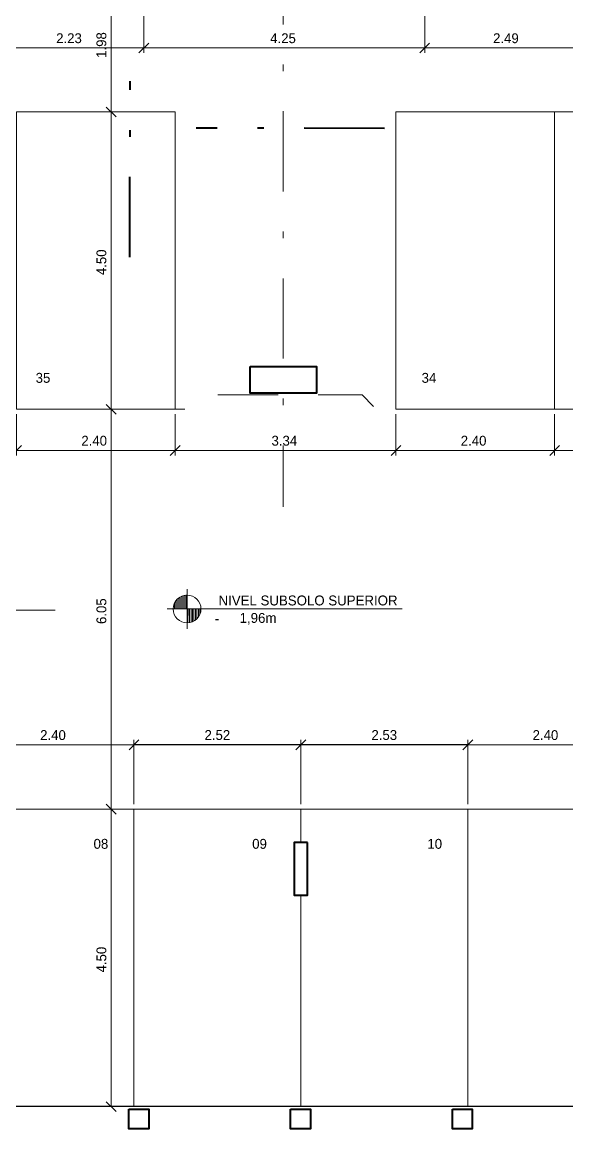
# Model space of a CAD drawing. Header units: metres. Extents: x -4.2 to 85, y -21.1 to 42.
# Drawn here: x 26.55 to 34.79, y 2.02 to 18.77 of the extents above; entities that cross this region are included whole.
import ezdxf
from ezdxf.enums import TextEntityAlignment as Align

# ---------------------------------------------------------------- set-up
doc = ezdxf.new("R2010")
doc.units = ezdxf.units.M
doc.header["$MEASUREMENT"] = 0
doc.linetypes.add('DGN Style 2', pattern=[1.517359, 0.910415, -0.606944])
doc.linetypes.add('DGN Style 4', pattern=[2.429291, 1.213887, -0.606944, 0.001517, -0.606944])
for name, color, linetype, lineweight in [('Level 1', 7, 'Continuous', 0), ('Level 23', 7, 'Continuous', 0), ('Level 24', 7, 'Continuous', 0), ('Level 28', 7, 'Continuous', 0), ('Level 42', 7, 'Continuous', 0), ('Level 7', 7, 'Continuous', 0), ('Level 8', 7, 'Continuous', 0)]:
    doc.layers.add(name, color=color, linetype=linetype, lineweight=lineweight)
doc.styles.add('Style-INTL_ENGINEERING', font='INTL_ENGINEERING.shx')
doc.dimstyles.get("Standard").update_dxf_attribs({"dimtxt": 0.18, "dimasz": 0.18, "dimexe": 0.18, "dimexo": 0.0625, "dimgap": 0.09, "dimtad": 0, "dimtih": 1, "dimtoh": 1, "dimdec": 4, "dimzin": 1, "dimdsep": 46, "dimtxsty": 'Standard', "dimcen": 0, "dimadec": 0, "dimazin": 0, "dimtfac": 1, "dimtdec": 4, "dimtofl": 0, "dimtmove": 0, "dimatfit": 3, "dimfxl": 0, "dimtolj": 1, "dimtzin": 1, "dimarcsym": 0})

# ---------------------------------------------------------------- blocks, each defined once
blk = doc.blocks.new('*U157')
at = {"layer": 'Level 28', "color": 2, "linetype": 'DGN Style 4', "lineweight": 40}
blk.add_line((1.758, -0.099), (-1.088, -0.096), dxfattribs=at)
blk = doc.blocks.new('*U158')
at = {"layer": 'Level 28', "color": 2, "linetype": 'DGN Style 4', "lineweight": 40}
blk.add_line((-0.088, 1.75), (-0.085, 4.41), dxfattribs=at)
blk = doc.blocks.new('*D175')
at = {"layer": 'Defpoints'}
for p in [(33.291, 7.83), (34.491, 7.83), (33.291, 6.857), (35.691, 6.857)]:
    blk.add_point(p, dxfattribs=at)
at = {"layer": 'Level 23', "color": 2, "linetype": 'Continuous', "lineweight": 0}
for p, q in [((33.217, 7.756), (33.366, 7.905)), ((33.291, 6.931), (33.291, 7.905)), ((35.766, 7.905), (35.617, 7.756)), ((35.691, 6.931), (35.691, 7.905)), ((35.691, 7.83), (33.291, 7.83))]:
    blk.add_line(p, q, dxfattribs=at)
at = {"layer": 'Level 23', "color": 2, "linetype": 'Continuous', "lineweight": 0, "style": 'Style-INTL_ENGINEERING'}
blk.add_text('2.40', height=0.1492, dxfattribs=at).set_placement((34.272, 7.979), align=Align.MIDDLE_LEFT)
blk = doc.blocks.new('_Oblique')
at = {"color": 0, "linetype": 'ByBlock', "lineweight": -2}
blk.add_line((0.5, 0.5), (-0.5, -0.5), dxfattribs=at)
blk = doc.blocks.new('*D176')
at = {"layer": 'Defpoints', "color": 0, "linetype": 'Continuous', "lineweight": 40}
for p in [(30.765, 7.83), (30.765, 6.857), (33.291, 6.857)]:
    blk.add_point(p, dxfattribs=at)
at = {"layer": 'Level 23', "color": 2, "linetype": 'Continuous', "lineweight": 0}
for p, q in [((30.765, 6.931), (30.765, 7.905)), ((33.291, 6.931), (33.291, 7.905))]:
    blk.add_line(p, q, dxfattribs=at)
at = {"layer": 'Level 23', "color": 0, "linetype": 'Continuous', "lineweight": -2}
blk.add_line((33.291, 7.83), (30.765, 7.83), dxfattribs=at)
at = {"layer": 'Level 23', "color": 0, "linetype": 'Continuous', "lineweight": -2, "xscale": 0.14925, "yscale": 0.14925, "zscale": 0.14925, "rotation": 180}
blk.add_blockref('_Oblique', (30.765, 7.83), dxfattribs=at)
at = {"layer": 'Level 23', "color": 0, "linetype": 'Continuous', "lineweight": -2, "xscale": 0.14925, "yscale": 0.14925, "zscale": 0.14925}
blk.add_blockref('_Oblique', (33.291, 7.83), dxfattribs=at)
at = {"layer": 'Level 23', "color": 0, "linetype": 'Continuous', "lineweight": 0, "insert": (32.028, 7.979), "char_height": 0.1492, "attachment_point": 5, "style": 'Style-INTL_ENGINEERING'}
blk.add_mtext('2.53', dxfattribs=at)
blk = doc.blocks.new('*D177')
at = {"layer": 'Defpoints', "color": 0, "linetype": 'Continuous', "lineweight": 40}
for p in [(28.241, 7.83), (28.241, 6.857), (30.765, 6.857)]:
    blk.add_point(p, dxfattribs=at)
at = {"layer": 'Level 23', "color": 2, "linetype": 'Continuous', "lineweight": 0}
for p, q in [((28.241, 6.931), (28.241, 7.905)), ((30.765, 6.931), (30.765, 7.905))]:
    blk.add_line(p, q, dxfattribs=at)
at = {"layer": 'Level 23', "color": 0, "linetype": 'Continuous', "lineweight": -2}
blk.add_line((30.765, 7.83), (28.241, 7.83), dxfattribs=at)
at = {"layer": 'Level 23', "color": 0, "linetype": 'Continuous', "lineweight": -2, "xscale": 0.14925, "yscale": 0.14925, "zscale": 0.14925, "rotation": 180}
blk.add_blockref('_Oblique', (28.241, 7.83), dxfattribs=at)
at = {"layer": 'Level 23', "color": 0, "linetype": 'Continuous', "lineweight": -2, "xscale": 0.14925, "yscale": 0.14925, "zscale": 0.14925}
blk.add_blockref('_Oblique', (30.765, 7.83), dxfattribs=at)
at = {"layer": 'Level 23', "color": 0, "linetype": 'Continuous', "lineweight": 0, "insert": (29.503, 7.979), "char_height": 0.1492, "attachment_point": 5, "style": 'Style-INTL_ENGINEERING'}
blk.add_mtext('2.52', dxfattribs=at)
blk = doc.blocks.new('*D178')
at = {"layer": 'Defpoints'}
for p in [(25.841, 7.83), (27.041, 7.83), (25.841, 6.857), (28.241, 6.857)]:
    blk.add_point(p, dxfattribs=at)
at = {"layer": 'Level 23', "color": 2, "linetype": 'Continuous', "lineweight": 0}
for p, q in [((25.767, 7.756), (25.916, 7.905)), ((25.841, 6.931), (25.841, 7.905)), ((28.316, 7.905), (28.167, 7.756)), ((28.241, 6.931), (28.241, 7.905)), ((28.241, 7.83), (25.841, 7.83))]:
    blk.add_line(p, q, dxfattribs=at)
at = {"layer": 'Level 23', "color": 2, "linetype": 'Continuous', "lineweight": 0, "style": 'Style-INTL_ENGINEERING'}
blk.add_text('2.40', height=0.1492, dxfattribs=at).set_placement((26.822, 7.979), align=Align.MIDDLE_LEFT)
blk = doc.blocks.new('*D193')
at = {"layer": 'Defpoints'}
for p in [(27.896, 12.909), (29.088, 12.909), (27.896, 9.883), (28.241, 6.857)]:
    blk.add_point(p, dxfattribs=at)
at = {"layer": 'Level 23', "color": 2, "linetype": 'Continuous', "lineweight": 0}
for p, q in [((27.822, 12.984), (27.971, 12.834)), ((29.013, 12.909), (27.822, 12.909)), ((27.896, 6.857), (27.896, 12.909)), ((27.971, 6.782), (27.822, 6.931)), ((28.167, 6.857), (27.822, 6.857))]:
    blk.add_line(p, q, dxfattribs=at)
at = {"layer": 'Level 23', "color": 2, "linetype": 'Continuous', "lineweight": 0, "style": 'Style-INTL_ENGINEERING'}
blk.add_text('6.05', height=0.1492, rotation=90, dxfattribs=at).set_placement((27.748, 9.66), align=Align.MIDDLE_LEFT)
blk = doc.blocks.new('*D194')
at = {"layer": 'Defpoints'}
for p in [(27.896, 17.409), (28.864, 17.409), (27.896, 15.159), (29.088, 12.909)]:
    blk.add_point(p, dxfattribs=at)
at = {"layer": 'Level 23', "color": 2, "linetype": 'Continuous', "lineweight": 0}
for p, q in [((27.822, 17.484), (27.971, 17.334)), ((28.79, 17.409), (27.822, 17.409)), ((27.896, 12.909), (27.896, 17.409)), ((27.971, 12.834), (27.822, 12.984)), ((29.013, 12.909), (27.822, 12.909))]:
    blk.add_line(p, q, dxfattribs=at)
at = {"layer": 'Level 23', "color": 2, "linetype": 'Continuous', "lineweight": 0, "style": 'Style-INTL_ENGINEERING'}
blk.add_text('4.50', height=0.1492, rotation=90, dxfattribs=at).set_placement((27.748, 14.94), align=Align.MIDDLE_LEFT)
blk = doc.blocks.new('*D195')
at = {"layer": 'Defpoints'}
for p in [(27.896, 19.389), (28.39, 19.389), (27.896, 18.399), (28.864, 17.409)]:
    blk.add_point(p, dxfattribs=at)
at = {"layer": 'Level 23', "color": 2, "linetype": 'Continuous', "lineweight": 0}
for p, q in [((27.822, 19.464), (27.971, 19.315)), ((28.315, 19.389), (27.822, 19.389)), ((27.896, 17.409), (27.896, 19.389)), ((27.971, 17.334), (27.822, 17.484)), ((28.79, 17.409), (27.822, 17.409))]:
    blk.add_line(p, q, dxfattribs=at)
at = {"layer": 'Level 23', "color": 2, "linetype": 'Continuous', "lineweight": 0, "style": 'Style-INTL_ENGINEERING'}
blk.add_text('1.98', height=0.1492, rotation=90, dxfattribs=at).set_placement((27.748, 18.228), align=Align.MIDDLE_LEFT)
blk = doc.blocks.new('*D192')
at = {"layer": 'Defpoints'}
for p in [(27.896, 6.857), (28.241, 6.857), (27.896, 4.607), (28.241, 2.357)]:
    blk.add_point(p, dxfattribs=at)
at = {"layer": 'Level 23', "color": 2, "linetype": 'Continuous', "lineweight": 0}
for p, q in [((27.822, 6.931), (27.971, 6.782)), ((28.167, 6.857), (27.822, 6.857)), ((27.896, 2.357), (27.896, 6.857)), ((27.971, 2.282), (27.822, 2.431)), ((28.167, 2.357), (27.822, 2.357))]:
    blk.add_line(p, q, dxfattribs=at)
at = {"layer": 'Level 23', "color": 2, "linetype": 'Continuous', "lineweight": 0, "style": 'Style-INTL_ENGINEERING'}
blk.add_text('4.50', height=0.1492, rotation=90, dxfattribs=at).set_placement((27.748, 4.387), align=Align.MIDDLE_LEFT)
blk = doc.blocks.new('*D213')
at = {"layer": 'Defpoints'}
for p in [(26.464, 12.909), (28.864, 12.909), (27.664, 12.285), (28.864, 12.285)]:
    blk.add_point(p, dxfattribs=at)
at = {"layer": 'Level 23', "color": 2, "linetype": 'Continuous', "lineweight": 0}
for p, q in [((26.464, 12.835), (26.464, 12.211)), ((28.864, 12.835), (28.864, 12.211)), ((26.39, 12.21), (26.539, 12.36)), ((26.464, 12.285), (28.864, 12.285)), ((28.939, 12.36), (28.79, 12.21))]:
    blk.add_line(p, q, dxfattribs=at)
at = {"layer": 'Level 23', "color": 2, "linetype": 'Continuous', "lineweight": 0, "style": 'Style-INTL_ENGINEERING'}
blk.add_text('2.40', height=0.1492, dxfattribs=at).set_placement((27.445, 12.434), align=Align.MIDDLE_LEFT)
blk = doc.blocks.new('*D214')
at = {"layer": 'Defpoints'}
for p in [(28.864, 12.909), (32.204, 12.909), (30.534, 12.285), (32.204, 12.285)]:
    blk.add_point(p, dxfattribs=at)
at = {"layer": 'Level 23', "color": 2, "linetype": 'Continuous', "lineweight": 0}
for p, q in [((28.864, 12.835), (28.864, 12.211)), ((32.204, 12.835), (32.204, 12.211)), ((28.79, 12.21), (28.939, 12.36)), ((28.864, 12.285), (32.204, 12.285)), ((32.279, 12.36), (32.13, 12.21))]:
    blk.add_line(p, q, dxfattribs=at)
at = {"layer": 'Level 23', "color": 2, "linetype": 'Continuous', "lineweight": 0, "style": 'Style-INTL_ENGINEERING'}
blk.add_text('3.34', height=0.1492, dxfattribs=at).set_placement((30.322, 12.434), align=Align.MIDDLE_LEFT)
blk = doc.blocks.new('*D215')
at = {"layer": 'Defpoints'}
for p in [(32.204, 12.909), (34.604, 12.909), (33.404, 12.285), (34.604, 12.285)]:
    blk.add_point(p, dxfattribs=at)
at = {"layer": 'Level 23', "color": 2, "linetype": 'Continuous', "lineweight": 0}
for p, q in [((32.204, 12.835), (32.204, 12.211)), ((34.604, 12.835), (34.604, 12.211)), ((32.13, 12.21), (32.279, 12.36)), ((32.204, 12.285), (34.604, 12.285)), ((34.679, 12.36), (34.53, 12.21))]:
    blk.add_line(p, q, dxfattribs=at)
at = {"layer": 'Level 23', "color": 2, "linetype": 'Continuous', "lineweight": 0, "style": 'Style-INTL_ENGINEERING'}
blk.add_text('2.40', height=0.1492, dxfattribs=at).set_placement((33.185, 12.434), align=Align.MIDDLE_LEFT)
blk = doc.blocks.new('*D216')
at = {"layer": 'Defpoints'}
for p in [(34.604, 12.909), (37.004, 12.909), (35.804, 12.285), (37.004, 12.285)]:
    blk.add_point(p, dxfattribs=at)
at = {"layer": 'Level 23', "color": 2, "linetype": 'Continuous', "lineweight": 0}
for p, q in [((34.604, 12.835), (34.604, 12.211)), ((37.004, 12.835), (37.004, 12.211)), ((34.53, 12.21), (34.679, 12.36)), ((34.604, 12.285), (37.004, 12.285)), ((37.079, 12.36), (36.93, 12.21))]:
    blk.add_line(p, q, dxfattribs=at)
at = {"layer": 'Level 23', "color": 2, "linetype": 'Continuous', "lineweight": 0, "style": 'Style-INTL_ENGINEERING'}
blk.add_text('2.40', height=0.1492, dxfattribs=at).set_placement((35.585, 12.434), align=Align.MIDDLE_LEFT)
blk = doc.blocks.new('*U253')
at = {"layer": 'Level 28', "color": 131, "linetype": 'Continuous', "lineweight": 13}
for p, q in [((-1.58, 0), (-1.58, 0.182)), ((-1.557, 0), (-1.558, 0.193)), ((-1.535, -0.001), (-1.535, 0.2)), ((-1.512, 0), (-1.512, 0.207)), ((-1.49, 0), (-1.49, 0.21)), ((-1.476, -0.3), (-1.477, 0.3)), ((-1.67, 0), (-1.67, 0.081)), ((-1.649, 0), (-1.648, 0.121)), ((-1.625, 0), (-1.625, 0.149)), ((-1.603, -0.001), (-1.603, 0.167)), ((-1.284, -0.081), (-1.283, 0)), ((-1.777, 0), (1.777, -0.001)), ((-1.464, -0.209), (-1.463, 0)), ((-1.441, -0.207), (-1.44, 0)), ((-1.418, -0.201), (-1.418, 0)), ((-1.395, -0.193), (-1.395, 0)), ((-1.373, -0.182), (-1.373, 0)), ((-1.351, -0.167), (-1.35, 0)), ((-1.328, -0.147), (-1.328, 0)), ((-1.306, -0.12), (-1.306, 0))]:
    blk.add_line(p, q, dxfattribs=at)
blk.add_circle((-1.477, -0.001), 0.21, dxfattribs=at)
at = {"layer": 'Level 28', "color": 131, "linetype": 'Continuous', "lineweight": 13, "style": 'Style-INTL_ENGINEERING'}
for s, height, p in [('NIVEL SUBSOLO SUPERIOR', 0.14999, (1.707, 0.127)), ('-', 0.15, (-0.991, -0.146)), ('1,96m', 0.15, (-0.125, -0.137))]:
    blk.add_text(s, height=height, rotation=0.0007, dxfattribs=at).set_placement(p, align=Align.MIDDLE_RIGHT)
blk = doc.blocks.new('*D261')
at = {"layer": 'Defpoints'}
for p in [(32.64, 19.389), (32.64, 18.377), (33.887, 18.377), (35.134, 17.409)]:
    blk.add_point(p, dxfattribs=at)
at = {"layer": 'Level 23', "color": 2, "linetype": 'Continuous', "lineweight": 0}
for p, q in [((32.64, 19.315), (32.64, 18.302)), ((32.565, 18.302), (32.714, 18.451)), ((35.209, 18.451), (35.06, 18.302)), ((35.134, 17.483), (35.134, 18.451)), ((35.134, 18.377), (32.64, 18.377))]:
    blk.add_line(p, q, dxfattribs=at)
at = {"layer": 'Level 23', "color": 2, "linetype": 'Continuous', "lineweight": 0, "style": 'Style-INTL_ENGINEERING'}
blk.add_text('2.49', height=0.1492, dxfattribs=at).set_placement((33.674, 18.525), align=Align.MIDDLE_LEFT)
blk = doc.blocks.new('*D262')
at = {"layer": 'Defpoints'}
for p in [(28.39, 19.389), (32.64, 19.389), (28.39, 18.377), (30.515, 18.377)]:
    blk.add_point(p, dxfattribs=at)
at = {"layer": 'Level 23', "color": 2, "linetype": 'Continuous', "lineweight": 0}
for p, q in [((28.39, 19.315), (28.39, 18.302)), ((32.64, 19.315), (32.64, 18.302)), ((28.315, 18.302), (28.464, 18.451)), ((32.714, 18.451), (32.565, 18.302)), ((32.64, 18.377), (28.39, 18.377))]:
    blk.add_line(p, q, dxfattribs=at)
at = {"layer": 'Level 23', "color": 2, "linetype": 'Continuous', "lineweight": 0, "style": 'Style-INTL_ENGINEERING'}
blk.add_text('4.25', height=0.1492, dxfattribs=at).set_placement((30.302, 18.525), align=Align.MIDDLE_LEFT)
blk = doc.blocks.new('*D263')
at = {"layer": 'Defpoints'}
for p in [(28.39, 19.389), (26.164, 18.377), (27.277, 18.377), (26.164, 17.409)]:
    blk.add_point(p, dxfattribs=at)
at = {"layer": 'Level 23', "color": 2, "linetype": 'Continuous', "lineweight": 0}
for p, q in [((28.39, 19.315), (28.39, 18.302)), ((26.09, 18.302), (26.239, 18.451)), ((26.164, 17.483), (26.164, 18.451)), ((28.464, 18.451), (28.315, 18.302)), ((28.39, 18.377), (26.164, 18.377))]:
    blk.add_line(p, q, dxfattribs=at)
at = {"layer": 'Level 23', "color": 2, "linetype": 'Continuous', "lineweight": 0, "style": 'Style-INTL_ENGINEERING'}
blk.add_text('2.23', height=0.1492, dxfattribs=at).set_placement((27.064, 18.525), align=Align.MIDDLE_LEFT)

msp = doc.modelspace()

# ---------------------------------------------------------------- linework, layer by layer
at = {"layer": 'Level 1', "color": 3, "linetype": 'DGN Style 4', "lineweight": 0}
msp.add_line((30.5, 27.53), (30.5, 11.434), dxfattribs=at)
at = {"layer": 'Level 24', "color": 2, "linetype": 'Continuous', "lineweight": 13}
msp.add_line((25.167, 9.868), (27.049, 9.868), dxfattribs=at)
at = {"layer": 'Level 42', "color": 2, "linetype": 'Continuous', "lineweight": 40, "flags": 128}
for points in [[(30, 13.555), (31, 13.555), (31, 13.155), (30, 13.155)], [(30.865, 6.355), (30.665, 6.355), (30.665, 5.555), (30.865, 5.555)], [(28.165, 2.32), (28.465, 2.32), (28.465, 2.02), (28.165, 2.02)], [(30.61, 2.32), (30.91, 2.32), (30.91, 2.02), (30.61, 2.02)], [(33.06, 2.32), (33.36, 2.32), (33.36, 2.02), (33.06, 2.02)]]:
    msp.add_lwpolyline(points, close=True, dxfattribs=at)
at = {"layer": 'Level 7', "color": 7, "linetype": 'Continuous', "lineweight": 30, "flags": 128}
msp.add_lwpolyline([(48.707, 33.205), (58.506, 33.325), (58.734, 13.389), (58.86, 2.357), (8.148, 2.357)], dxfattribs=at)
at = {"layer": 'Level 8', "color": 7, "linetype": 'DGN Style 2', "lineweight": 0, "flags": 128}
msp.add_lwpolyline([(33.725, 21.939), (38.035, 21.939), (38.035, 22.689), (46.865, 22.689), (46.865, 21.289), (50.625, 21.289), (50.625, 14.579), (49.925, 14.579), (49.925, 14.079), (49.375, 13.529), (39.847, 13.529), (39.227, 12.909), (31.911, 12.909), (31.694, 13.126), (29.305, 13.126), (29.088, 12.909), (21.772, 12.909), (21.152, 13.529), (11.625, 13.529), (11.075, 14.079), (11.075, 14.579), (10.375, 14.579), (10.375, 21.289), (14.135, 21.289), (14.135, 22.689), (22.965, 22.689), (22.965, 21.939), (27.274, 21.939), (27.274, 26.725), (33.724, 26.725), (33.725, 21.939)], dxfattribs=at)
at = {"layer": 'Level 8', "color": 7, "linetype": 'Continuous', "lineweight": 13, "flags": 128}
for points in [[(28.864, 17.409), (26.464, 17.409), (26.464, 12.909), (28.864, 12.909)], [(34.604, 17.409), (32.204, 17.409), (32.204, 12.909), (34.604, 12.909)], [(37.004, 17.409), (34.604, 17.409), (34.604, 12.909), (37.004, 12.909)], [(28.241, 6.857), (25.841, 6.857), (25.841, 2.357), (28.241, 2.357)], [(35.691, 6.857), (33.291, 6.857), (33.291, 2.357), (35.691, 2.357)]]:
    msp.add_lwpolyline(points, close=True, dxfattribs=at)
for points in [[(30.765, 6.355), (30.765, 6.857), (28.241, 6.857), (28.241, 2.357), (30.765, 2.357), (30.765, 5.555)], [(30.765, 5.555), (30.765, 2.357), (33.291, 2.357), (33.291, 6.857), (30.765, 6.857), (30.765, 6.355)]]:
    msp.add_lwpolyline(points, dxfattribs=at)

# ---------------------------------------------------------------- block references
at = {"layer": 'Level 28', "color": 2, "linetype": 'Continuous', "lineweight": 30}
for name, p in [('*U158', (28.267, 13.464)), ('*U157', (30.271, 17.259))]:
    msp.add_blockref(name, p, dxfattribs=at)
at = {"layer": 'Level 28', "color": 131, "linetype": 'Continuous', "lineweight": 13}
msp.add_blockref('*U253', (30.522, 9.889), dxfattribs=at)

# ---------------------------------------------------------------- texts
at = {"layer": 'Level 24', "color": 2, "linetype": 'Continuous', "lineweight": 13, "char_height": 0.15, "attachment_point": 5, "line_spacing_factor": 1.200006, "style": 'Style-INTL_ENGINEERING'}
for s, insert in [('35\\P', (26.865, 13.384)), ('34\\P', (32.704, 13.384)), ('08\\P', (27.741, 6.332)), ('09\\P', (30.141, 6.332)), ('10\\P', (32.791, 6.332))]:
    msp.add_mtext(s, dxfattribs=dict(at, insert=insert))

# ---------------------------------------------------------------- dimensions: what is measured, and where the dimension line sits
at = {"layer": 'Level 23', "color": 2, "linetype": 'Continuous', "lineweight": 0}
for base, p1, p2, angle, override, picture, middle in [((27.896, 19.389), (28.864, 17.409), (28.39, 19.389), 90, {"dimtxt": 0.14925, "dimasz": 0.14925, "dimexe": 0.07425, "dimexo": 0.07425, "dimgap": 0.07425, "dimtad": 1, "dimtih": 0, "dimtoh": 0, "dimdec": 2, "dimzin": 7, "dimtxsty": 'Style-INTL_ENGINEERING', "dimblk": 'Oblique', "dimclre": 2, "dimtdec": 2, "dimatfit": 1, "dimtolj": 0, "dimtzin": 7, "dimlwe": 0}, '*D195', (27.896, 18.399)), ((26.164, 18.377), (28.39, 19.389), (26.164, 17.409), 180, {"dimtxt": 0.14925, "dimasz": 0.14925, "dimexe": 0.07425, "dimexo": 0.07425, "dimgap": 0.07425, "dimtad": 1, "dimtih": 0, "dimtoh": 0, "dimdec": 2, "dimzin": 7, "dimtxsty": 'Style-INTL_ENGINEERING', "dimblk": 'Oblique', "dimclre": 2, "dimtdec": 2, "dimatfit": 1, "dimtolj": 0, "dimtzin": 7, "dimlwe": 0}, '*D263', (27.277, 18.377)), ((28.39, 18.377), (32.64, 19.389), (28.39, 19.389), 180, {"dimtxt": 0.14925, "dimasz": 0.14925, "dimexe": 0.07425, "dimexo": 0.07425, "dimgap": 0.07425, "dimtad": 1, "dimtih": 0, "dimtoh": 0, "dimdec": 2, "dimzin": 7, "dimtxsty": 'Style-INTL_ENGINEERING', "dimblk": 'Oblique', "dimclre": 2, "dimtdec": 2, "dimatfit": 1, "dimtolj": 0, "dimtzin": 7, "dimlwe": 0}, '*D262', (30.515, 18.377)), ((32.64, 18.377), (35.134, 17.409), (32.64, 19.389), 180, {"dimtxt": 0.14925, "dimasz": 0.14925, "dimexe": 0.07425, "dimexo": 0.07425, "dimgap": 0.07425, "dimtad": 1, "dimtih": 0, "dimtoh": 0, "dimdec": 2, "dimzin": 7, "dimtxsty": 'Style-INTL_ENGINEERING', "dimblk": 'Oblique', "dimclre": 2, "dimtdec": 2, "dimatfit": 1, "dimtolj": 0, "dimtzin": 7, "dimlwe": 0}, '*D261', (33.887, 18.377)), ((27.896, 17.409), (29.088, 12.909), (28.864, 17.409), 90, {"dimtxt": 0.14925, "dimasz": 0.14925, "dimexe": 0.07425, "dimexo": 0.07425, "dimgap": 0.07425, "dimtad": 1, "dimtih": 0, "dimtoh": 0, "dimdec": 2, "dimzin": 7, "dimtxsty": 'Style-INTL_ENGINEERING', "dimblk": 'Oblique', "dimclre": 2, "dimtdec": 2, "dimatfit": 1, "dimtolj": 0, "dimtzin": 7, "dimlwe": 0}, '*D194', (27.896, 15.159)), ((27.896, 12.909), (28.241, 6.857), (29.088, 12.909), 90, {"dimtxt": 0.14925, "dimasz": 0.14925, "dimexe": 0.07425, "dimexo": 0.07425, "dimgap": 0.07425, "dimtad": 1, "dimtih": 0, "dimtoh": 0, "dimdec": 2, "dimzin": 7, "dimtxsty": 'Style-INTL_ENGINEERING', "dimblk": 'Oblique', "dimclre": 2, "dimtdec": 2, "dimatfit": 1, "dimtolj": 0, "dimtzin": 7, "dimlwe": 0}, '*D193', (27.896, 9.883)), ((25.841, 7.83), (28.241, 6.857), (25.841, 6.857), 180, {"dimtxt": 0.14925, "dimasz": 0.14925, "dimexe": 0.07425, "dimexo": 0.07425, "dimgap": 0.07425, "dimtad": 1, "dimtih": 0, "dimtoh": 0, "dimdec": 2, "dimzin": 3, "dimtxsty": 'Style-INTL_ENGINEERING', "dimblk": 'Oblique', "dimclre": 2, "dimtdec": 2, "dimatfit": 1, "dimtolj": 0, "dimtzin": 3, "dimlwe": 0}, '*D178', (27.041, 7.83)), ((28.241, 7.83), (30.765, 6.857), (28.241, 6.857), 180, {"dimtxt": 0.14925, "dimasz": 0.14925, "dimexe": 0.07425, "dimexo": 0.07425, "dimgap": 0.07425, "dimtad": 1, "dimtih": 0, "dimtoh": 0, "dimdec": 2, "dimzin": 3, "dimtxsty": 'Style-INTL_ENGINEERING', "dimblk": 'Oblique', "dimclre": 2, "dimtdec": 2, "dimatfit": 1, "dimtolj": 0, "dimtzin": 3, "dimlwe": 0}, '*D177', (29.503, 7.979)), ((30.765, 7.83), (33.291, 6.857), (30.765, 6.857), 180, {"dimtxt": 0.14925, "dimasz": 0.14925, "dimexe": 0.07425, "dimexo": 0.07425, "dimgap": 0.07425, "dimtad": 1, "dimtih": 0, "dimtoh": 0, "dimdec": 2, "dimzin": 3, "dimtxsty": 'Style-INTL_ENGINEERING', "dimblk": 'Oblique', "dimclre": 2, "dimtdec": 2, "dimatfit": 1, "dimtolj": 0, "dimtzin": 3, "dimlwe": 0}, '*D176', (32.028, 7.979)), ((33.291, 7.83), (35.691, 6.857), (33.291, 6.857), 180, {"dimtxt": 0.14925, "dimasz": 0.14925, "dimexe": 0.07425, "dimexo": 0.07425, "dimgap": 0.07425, "dimtad": 1, "dimtih": 0, "dimtoh": 0, "dimdec": 2, "dimzin": 3, "dimtxsty": 'Style-INTL_ENGINEERING', "dimblk": 'Oblique', "dimclre": 2, "dimtdec": 2, "dimatfit": 1, "dimtolj": 0, "dimtzin": 3, "dimlwe": 0}, '*D175', (34.491, 7.83)), ((27.896, 6.857), (28.241, 2.357), (28.241, 6.857), 90, {"dimtxt": 0.14925, "dimasz": 0.14925, "dimexe": 0.07425, "dimexo": 0.07425, "dimgap": 0.07425, "dimtad": 1, "dimtih": 0, "dimtoh": 0, "dimdec": 2, "dimzin": 7, "dimtxsty": 'Style-INTL_ENGINEERING', "dimblk": 'Oblique', "dimclre": 2, "dimtdec": 2, "dimatfit": 1, "dimtolj": 0, "dimtzin": 7, "dimlwe": 0}, '*D192', (27.896, 4.607))]:
    dim = msp.add_linear_dim(base=base, p1=p1, p2=p2, angle=angle, dimstyle='Standard', override=override, dxfattribs=at)
    dim.commit()
    dim.dimension.update_dxf_attribs({"geometry": picture, "text_midpoint": middle})
for base, p1, p2, picture, middle in [((28.864, 12.285), (26.464, 12.909), (28.864, 12.909), '*D213', (27.664, 12.285)), ((32.204, 12.285), (28.864, 12.909), (32.204, 12.909), '*D214', (30.534, 12.285)), ((34.604, 12.285), (32.204, 12.909), (34.604, 12.909), '*D215', (33.404, 12.285)), ((37.004, 12.285), (34.604, 12.909), (37.004, 12.909), '*D216', (35.804, 12.285))]:
    dim = msp.add_linear_dim(base=base, p1=p1, p2=p2, dimstyle='Standard', override={"dimtxt": 0.14925, "dimasz": 0.14925, "dimexe": 0.07425, "dimexo": 0.07425, "dimgap": 0.07425, "dimtad": 1, "dimtih": 0, "dimtoh": 0, "dimdec": 2, "dimzin": 3, "dimtxsty": 'Style-INTL_ENGINEERING', "dimblk": 'Oblique', "dimclre": 2, "dimtdec": 2, "dimatfit": 1, "dimtolj": 0, "dimtzin": 3, "dimlwe": 0}, dxfattribs=at)
    dim.commit()
    dim.dimension.update_dxf_attribs({"geometry": picture, "text_midpoint": middle})

doc.saveas('drawing.dxf')
